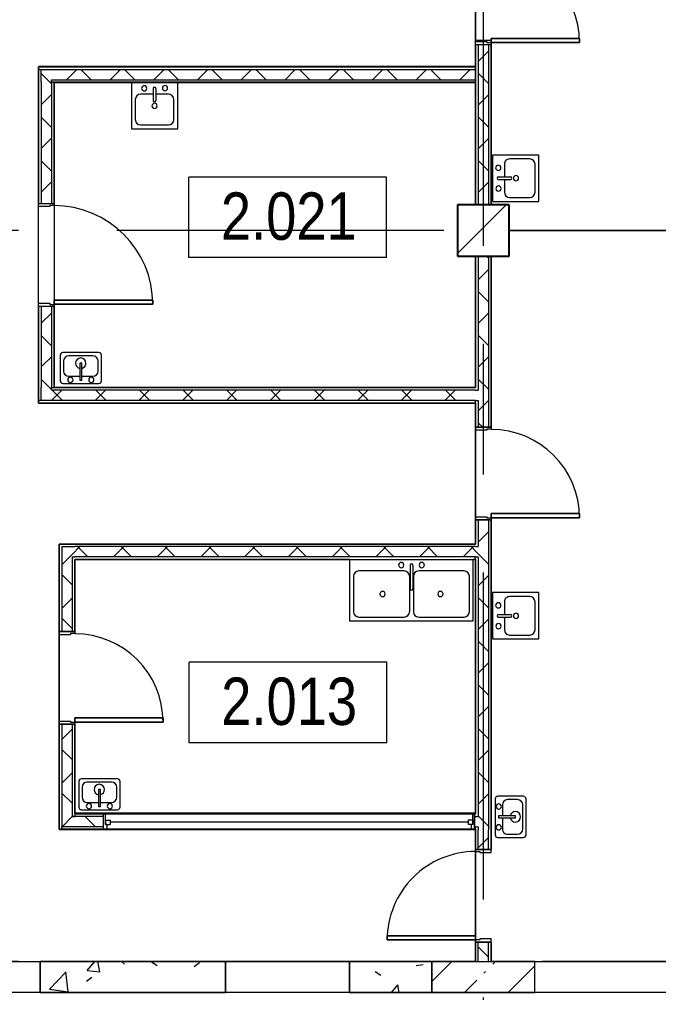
# Model space of a CAD drawing. Header units: millimetres. Extents: x 48966 to 155647, y -43515 to 30475.
# Drawn here: x 118431 to 124632, y -31683 to -22233 of the extents above; entities that cross this region are included whole.
import ezdxf

# ---------------------------------------------------------------- set-up
doc = ezdxf.new("R2010")
doc.units = ezdxf.units.MM
doc.linetypes.add('Осевые', pattern=[6350, 1270, -952.5, 3175, -952.5])
for name, color, linetype, lineweight in [('Двери', 7, 'Continuous', 9), ('Каркас_Импост', 7, 'Continuous', 9), ('Колонны', 7, 'Continuous', 9), ('Колонны-1', 7, 'Continuous', 25), ('Марки помещений', 7, 'Continuous', 9), ('Общие ребра', 7, 'Continuous', 9), ('Окна', 7, 'Continuous', 9), ('Оси-2', 7, 'Осевые', 9), ('Остекление', 7, 'Continuous', 9), ('Панель', 7, 'Continuous', 9), ('Перекрытия', 7, 'Continuous', 9), ('Стены', 7, 'Continuous', 9), ('Стены-1', 7, 'Continuous', 18), ('Штриховка разреза-2', 7, 'Continuous', 9)]:
    doc.layers.add(name, color=color, linetype=linetype, lineweight=lineweight)
doc.layers.add('Сантехнические приборы-1', color=7, linetype='Continuous', lineweight=9, true_color=0xaaaaaa)
doc.layers.add('Штриховка разреза-1', color=7, linetype='Continuous', lineweight=9, true_color=0x787878)
doc.styles.add('Arial Narrow_1', font='Arial Narrow.ttf', dxfattribs={"height": 460})
pattern_1 = [(45, (0, 0), (-212.132, 212.132), []), (135, (0, 0), (-212.132, -212.132), [])]

# ---------------------------------------------------------------- blocks, each defined once
blk = doc.blocks.new('Колонна 77 - Колонна 40-55-771160-План 2-го этажа на отм_ 0_000')
at = {"layer": 'Колонны'}
h = blk.add_hatch(dxfattribs=at)
h.set_pattern_fill('FP_4', color=256, style=0, pattern_type=2)
h.set_pattern_definition([(45, (0, 0), (-493.914, 493.914), []), (45, (493.9, 0), (-493.914, 493.914), [873.125, -174.625, 6.706, -167.919])])
h.paths.add_polyline_path([(122681.6, -24532.9), (123181.6, -24532.9), (123181.6, -24032.9), (122681.6, -24032.9), (122681.6, -24056.3)], flags=0)
at = {"layer": 'Колонны-1'}
for p, q in [((123181.6, -24032.9), (122681.6, -24032.9)), ((122681.6, -24032.9), (122681.6, -24532.9)), ((123181.6, -24532.9), (123181.6, -24032.9)), ((122681.6, -24532.9), (123181.6, -24532.9))]:
    blk.add_line(p, q, dxfattribs=at)
blk = doc.blocks.new('Дверь - Однопольная - ДВ10__21х10-6251286-План 2-го этажа на отм_ 0_000')
at = {"layer": 'Двери'}
for p, q in [((-479, -75), (-439, -75)), ((-479, -1033), (-479, -75)), ((-439, -75), (-439, -1033)), ((-439, -1033), (-479, -1033))]:
    blk.add_line(p, q, dxfattribs=at)
blk.add_arc((-479, -75), 958, 270, 0, dxfattribs=at)
at = {"layer": 'Каркас_Импост'}
for p, q in [((-500, 75), (-470, 75)), ((-500, -75), (-500, 75)), ((-470, 75), (-470, -35)), ((470, 75), (500, 75)), ((470, -35), (470, 75)), ((500, 75), (500, -75)), ((-480, -75), (-500, -75)), ((-480, -35), (-480, -75)), ((-470, -35), (-480, -35)), ((480, -35), (470, -35)), ((480, -75), (480, -35)), ((500, -75), (480, -75))]:
    blk.add_line(p, q, dxfattribs=at)
at = {"layer": 'Панель'}
for p, q in [((-439, -75), (-479, -75)), ((-479, -75), (-479, -1033)), ((-439, -1033), (-439, -75)), ((-479, -1033), (-439, -1033))]:
    blk.add_line(p, q, dxfattribs=at)
blk = doc.blocks.new('Дверь - Однопольная - ДВ10__21х9-6240642-План 2-го этажа на отм_ 0_000')
at = {"layer": 'Двери'}
for p, q in [((-429, -75), (-389, -75)), ((-429, -933), (-429, -75)), ((-389, -75), (-389, -933)), ((-389, -933), (-429, -933))]:
    blk.add_line(p, q, dxfattribs=at)
blk.add_arc((-429, -75), 858, 270, 0, dxfattribs=at)
at = {"layer": 'Каркас_Импост'}
for p, q in [((-450, 75), (-420, 75)), ((-450, -75), (-450, 75)), ((-420, 75), (-420, -35)), ((420, 75), (450, 75)), ((420, -35), (420, 75)), ((450, 75), (450, -75)), ((-430, -75), (-450, -75)), ((-430, -35), (-430, -75)), ((-420, -35), (-430, -35)), ((430, -35), (420, -35)), ((430, -75), (430, -35)), ((450, -75), (430, -75))]:
    blk.add_line(p, q, dxfattribs=at)
at = {"layer": 'Панель'}
for p, q in [((-389, -75), (-429, -75)), ((-429, -75), (-429, -933)), ((-389, -933), (-389, -75)), ((-429, -933), (-389, -933))]:
    blk.add_line(p, q, dxfattribs=at)
blk = doc.blocks.new('Дверь - Однопольная - ДВ10_21х9-6504365-План 2-го этажа на отм_ 0_000')
at = {"layer": 'Двери'}
for p, q in [((-429, -75), (-389, -75)), ((-429, -933), (-429, -75)), ((-389, -75), (-389, -933)), ((-389, -933), (-429, -933))]:
    blk.add_line(p, q, dxfattribs=at)
blk.add_arc((-429, -75), 858, 270, 0, dxfattribs=at)
at = {"layer": 'Каркас_Импост'}
for p, q in [((-450, 75), (-420, 75)), ((-450, -75), (-450, 75)), ((-420, 75), (-420, -35)), ((420, 75), (450, 75)), ((420, -35), (420, 75)), ((450, 75), (450, -75)), ((-430, -75), (-450, -75)), ((-430, -35), (-430, -75)), ((-420, -35), (-430, -35)), ((430, -35), (420, -35)), ((430, -75), (430, -35)), ((450, -75), (430, -75))]:
    blk.add_line(p, q, dxfattribs=at)
at = {"layer": 'Панель'}
for p, q in [((-389, -75), (-429, -75)), ((-429, -75), (-429, -933)), ((-389, -933), (-389, -75)), ((-429, -933), (-389, -933))]:
    blk.add_line(p, q, dxfattribs=at)
blk = doc.blocks.new('Дверь - Однопольная - ДВ10_21х9-6240616-План 2-го этажа на отм_ 0_000')
at = {"layer": 'Двери'}
for p, q in [((-389, 933), (-429, 933)), ((-429, 933), (-429, 75)), ((-389, 75), (-389, 933)), ((-429, 75), (-389, 75))]:
    blk.add_line(p, q, dxfattribs=at)
blk.add_arc((-429, 75), 858, 360, 90, dxfattribs=at)
at = {"layer": 'Каркас_Импост'}
for p, q in [((-430, 75), (-450, 75)), ((-450, 75), (-450, -75)), ((-430, 35), (-430, 75)), ((-420, 35), (-430, 35)), ((-420, -75), (-420, 35)), ((430, 35), (420, 35)), ((420, 35), (420, -75)), ((450, 75), (430, 75)), ((430, 75), (430, 35)), ((450, -75), (450, 75)), ((-450, -75), (-420, -75)), ((420, -75), (450, -75))]:
    blk.add_line(p, q, dxfattribs=at)
at = {"layer": 'Панель'}
for p, q in [((-429, 933), (-389, 933)), ((-429, 75), (-429, 933)), ((-389, 933), (-389, 75)), ((-389, 75), (-429, 75))]:
    blk.add_line(p, q, dxfattribs=at)
blk = doc.blocks.new('Кухонная мойка-Островок - 450 x 450 мм-4968301-План 2-го этажа на отм_ 0_000')
at = {"layer": 'Сантехнические приборы-1'}
for p, q in [((240.7, 227.3), (-209.3, 227.3)), ((-209.3, 227.3), (-209.3, -222.7)), ((240.7, -222.7), (240.7, 227.3)), ((3, 113), (-120.4, 113)), ((3, 170.2), (3, 53.1)), ((28.4, 170.2), (28.4, 53.1)), ((151.8, 113), (28.4, 113)), ((-171.2, 62.2), (-171.2, -133.8)), ((202.6, -133.8), (202.6, 62.2)), ((-120.4, -184.6), (151.8, -184.6)), ((-209.3, -222.7), (240.7, -222.7))]:
    blk.add_line(p, q, dxfattribs=at)
for centre, radius, start, end in [((-84.3, 170.2), 25.4, 360, 180), ((117.3, 172.3), 25.4, 360, 180), ((-120.4, 62.2), 50.8, 90, 180), ((-84.3, 170.2), 25.4, 180, 0), ((15.7, 170.2), 12.7, 360, 180), ((117.3, 172.3), 25.4, 180, 0), ((151.8, 62.2), 50.8, 360, 90), ((15.7, 0), 25.4, 360, 180), ((15.7, 0), 25.4, 180, 0), ((15.7, 53.1), 12.7, 180, 0), ((-120.4, -133.8), 50.8, 180, 270), ((151.8, -133.8), 50.8, 270, 0)]:
    blk.add_arc(centre, radius, start, end, dxfattribs=at)
blk = doc.blocks.new('Раковина-Одиночная-2D_400х300 - 400 x 300 мм-5160171-План 2-го этажа на отм_ 0_000')
at = {"layer": 'Сантехнические приборы-1'}
for p, q in [((131.7, 389.6), (131.7, 140.4)), ((131.7, 389.6), (131.7, 140.4)), ((506.3, 415), (157.1, 415)), ((506.3, 415), (157.1, 415)), ((449.1, 383.3), (214.2, 383.3)), ((531.7, 140.4), (531.7, 389.6)), ((531.7, 140.4), (531.7, 389.6)), ((163.4, 332.5), (163.4, 235.7)), ((341.2, 311.4), (322.2, 311.4)), ((322.2, 311.4), (322.2, 146.8)), ((341.2, 146.8), (341.2, 311.4)), ((499.9, 235.7), (499.9, 332.5)), ((157.1, 115), (506.3, 115)), ((157.1, 115), (506.3, 115)), ((214.2, 184.9), (322.2, 184.9)), ((322.2, 146.8), (341.2, 146.8)), ((341.2, 184.9), (449.1, 184.9)), ((231.8, 75), (591.8, 75))]:
    blk.add_line(p, q, dxfattribs=at)
for centre, radius, start, end in [((157.1, 389.6), 25.4, 90, 180), ((157.1, 389.6), 25.4, 90, 180), ((214.2, 332.5), 50.8, 90, 180), ((449.1, 332.5), 50.8, 360, 90), ((506.3, 389.6), 25.4, 360, 90), ((506.3, 389.6), 25.4, 360, 90), ((330.5, 311.4), 50.8, 360, 180), ((330.5, 311.4), 50.8, 180, 260.54555), ((330.5, 311.4), 50.8, 282.16552, 0), ((214.2, 235.7), 50.8, 180, 270), ((449.1, 235.7), 50.8, 270, 0), ((157.1, 140.4), 25.4, 180, 270), ((157.1, 140.4), 25.4, 180, 270), ((230.1, 150), 25.4, 360, 180), ((230.1, 150), 25.4, 180, 0), ((433.3, 150), 25.4, 360, 180), ((433.3, 150), 25.4, 180, 360), ((506.3, 140.4), 25.4, 270, 360), ((506.3, 140.4), 25.4, 270, 0)]:
    blk.add_arc(centre, radius, start, end, dxfattribs=at)
blk = doc.blocks.new('Кухонная мойка-Двойная - 1200 x 600 мм 2-V18-План 2-го этажа на отм_ 0_000')
at = {"layer": 'Сантехнические приборы-1'}
for p, q in [((-584.3, 299.2), (-584.3, -297.7)), ((615.7, -297.7), (615.7, 299.2)), ((3, 245.2), (3, 15)), ((28.4, 245.2), (28.4, 15)), ((-546.2, 137.2), (-546.2, -208.8)), ((-54.2, 188), (-495.4, 188)), ((-3.4, 137.2), (-3.4, -208.8)), ((34.7, 137.2), (34.7, -208.8)), ((526.8, 188), (85.5, 188)), ((577.6, -208.8), (577.6, 137.2)), ((-495.4, -259.6), (-54.2, -259.6)), ((85.5, -259.6), (526.8, -259.6)), ((-584.3, -297.7), (615.7, -297.7))]:
    blk.add_line(p, q, dxfattribs=at)
for centre, radius, start, end in [((-84.3, 245.2), 25.4, 360, 180), ((-84.3, 245.2), 25.4, 180, 360), ((15.7, 245.2), 12.7, 360, 180), ((115.7, 245.2), 25.4, 360, 180), ((115.7, 245.2), 25.4, 180, 0), ((-495.4, 137.2), 50.8, 90, 180), ((-54.2, 137.2), 50.8, 360, 90), ((85.5, 137.2), 50.8, 90, 180), ((526.8, 137.2), 50.8, 360, 90), ((15.7, 15), 12.7, 180, 0), ((-265.3, -35.8), 25.4, 0, 180), ((-265.3, -35.8), 25.4, 180, 360), ((296.6, -35.8), 25.4, 0, 180), ((296.6, -35.8), 25.4, 180, 360), ((-495.4, -208.8), 50.8, 180, 270), ((-54.2, -208.8), 50.8, 270, 0), ((85.5, -208.8), 50.8, 180, 270), ((526.8, -208.8), 50.8, 270, 0)]:
    blk.add_arc(centre, radius, start, end, dxfattribs=at)
blk = doc.blocks.new('Фрамуга - 3600 x 1000 мм-6819923-План 2-го этажа на отм_ 0_000')
at = {"layer": 'Каркас_Импост'}
for p, q in [((-1806.35, 75), (-1838.1, 75)), ((-1819.05, 29.45), (-1774.6, 29.45)), ((-1819.05, -15), (-1819.05, 29.45)), ((-1819.05, 29.45), (-1806.35, 29.45)), ((-1819.05, 29.45), (-1819.05, -75)), ((-1806.35, 75), (-1806.35, 29.45)), ((-1774.6, -15), (-1774.6, 29.45)), ((1698.4, -15), (1698.4, 29.45)), ((1742.85, 29.45), (1698.4, 29.45)), ((1730.15, 75), (1761.9, 75)), ((1730.15, 29.45), (1730.15, 75)), ((1730.15, 29.45), (1742.85, 29.45)), ((1742.85, -15), (1742.85, 29.45)), ((1742.85, 29.45), (1742.85, -75)), ((-1838.1, -75), (-1819.05, -75)), ((-1819.05, -15), (-1774.6, -15)), ((1742.85, -15), (1698.4, -15)), ((1761.9, -75), (1742.85, -75))]:
    blk.add_line(p, q, dxfattribs=at)
at = {"layer": 'Остекление'}
blk.add_line((-1774.6, 7.225), (1698.4, 7.225), dxfattribs=at)
blk = doc.blocks.new('Марка помещения_Р - Марка помещения-4575829-План 2-го этажа на отм_ 0_000')
at = {"layer": 'Марки помещений'}
for p, q in [((-4.79375, -1.95625), (-4.79375, 1.95625)), ((4.79375, 1.95625), (-4.79375, 1.95625)), ((4.79375, -1.95625), (4.79375, 1.95625)), ((4.79375, -1.95625), (-4.79375, -1.95625))]:
    blk.add_line(p, q, dxfattribs=at)

msp = doc.modelspace()

# ---------------------------------------------------------------- hatches: boundary and pattern name
at = {"layer": 'Штриховка разреза-1'}
msp.add_hatch(color=256, dxfattribs=at).paths.add_polyline_path([(122854.6, -29947.9), (122854.6, -29945.9), (122147.8, -29947.9)], flags=0)
at = {"layer": 'Штриховка разреза-2'}
h = msp.add_hatch(dxfattribs=at)
h.set_pattern_fill('FP_3', color=256, style=0, pattern_type=2)
h.set_pattern_definition(pattern_1)
h.paths.add_polyline_path([(122981.6, -24032.9), (122981.6, -22477.9), (122881.6, -22477.9), (122881.6, -24032.9)], flags=0)
h.paths.add_polyline_path([(122881.6, -21577.9), (122981.6, -21577.9), (122981.6, -18672.9), (122881.6, -18672.9), (122881.6, -21448.7)], flags=0)
h = msp.add_hatch(dxfattribs=at)
h.set_pattern_fill('FP_3', color=256, style=0, pattern_type=2)
h.set_pattern_definition(pattern_1)
h.paths.add_polyline_path([(122147.8, -22817.9), (122856.6, -22817.9), (122856.6, -22717.9), (118641.6, -22717.9), (118641.6, -22817.9), (118852.3, -22817.9)], flags=0)
h = msp.add_hatch(dxfattribs=at)
h.set_pattern_fill('FP_3', color=256, style=0, pattern_type=2)
h.set_pattern_definition(pattern_1)
h.paths.add_polyline_path([(118741.6, -25832.9), (118741.6, -25622.9), (118641.6, -25622.9), (118641.6, -25832.9)], flags=0)
h.paths.add_polyline_path([(118641.6, -24019.8), (118741.6, -24019.8), (118741.6, -22817.9), (118641.6, -22817.9), (118641.6, -22842.9)], flags=0)
h = msp.add_hatch(dxfattribs=at)
h.set_pattern_fill('FP_3', color=256, style=0, pattern_type=2)
h.set_pattern_definition(pattern_1)
h.paths.add_polyline_path([(122971.6, -30102.9), (122981.6, -30102.9), (122981.6, -27092.9), (122881.6, -27092.9), (122881.6, -30102.9)], flags=0)
h.paths.add_polyline_path([(122881.6, -26192.9), (122981.6, -26192.9), (122981.6, -24532.9), (122881.6, -24532.9), (122881.6, -25932.9)], flags=0)
h = msp.add_hatch(dxfattribs=at)
h.set_pattern_fill('FP_3', color=256, style=0, pattern_type=2)
h.set_pattern_definition(pattern_1)
h.paths.add_polyline_path([(118641.6, -25622.9), (118741.6, -25622.9), (118741.6, -25019.8), (118641.6, -25019.8), (118641.6, -25215.3)], flags=0)
h = msp.add_hatch(dxfattribs=at)
h.set_pattern_fill('FP_3', color=256, style=0, pattern_type=2)
h.set_pattern_definition(pattern_1)
h.paths.add_polyline_path([(122147.8, -25932.9), (122881.6, -25932.9), (122881.6, -25832.9), (118641.6, -25832.9), (118641.6, -25932.9), (118852.3, -25932.9)], flags=0)
h = msp.add_hatch(dxfattribs=at)
h.set_pattern_fill('FP_3', color=256, style=0, pattern_type=2)
h.set_pattern_definition(pattern_1)
h.paths.add_polyline_path([(118852.3, -30072.9), (118941.6, -30072.9), (118941.6, -29077.9), (118841.6, -29077.9), (118841.6, -30072.9)], flags=0)
h.paths.add_polyline_path([(118941.6, -28177.9), (118941.6, -27352.9), (118841.6, -27352.9), (118841.6, -28177.9), (118852.3, -28177.9)], flags=0)
h = msp.add_hatch(dxfattribs=at)
h.set_pattern_fill('FP_3', color=256, style=0, pattern_type=2)
h.set_pattern_definition(pattern_1)
h.paths.add_polyline_path([(122856.6, -27452.9), (122881.6, -27452.9), (122881.6, -27352.9), (118941.6, -27352.9), (118941.6, -27452.9), (122147.8, -27452.9)], flags=0)
h = msp.add_hatch(dxfattribs=at)
h.set_pattern_fill('FP_3', color=256, style=0, pattern_type=2)
h.set_pattern_definition(pattern_1)
h.paths.add_polyline_path([(122856.6, -30072.9), (122881.6, -30072.9), (122881.6, -29972.9), (122847.6, -29972.9), (122847.6, -30072.9)], flags=0)
h.paths.add_polyline_path([(119247.6, -30072.9), (119247.6, -29972.9), (118941.6, -29972.9), (118941.6, -30072.9), (118966.6, -30072.9)], flags=0)
h = msp.add_hatch(dxfattribs=at)
h.set_pattern_fill('FP_3', color=256, style=0, pattern_type=2)
h.set_pattern_definition(pattern_1)
h.paths.add_polyline_path([(122881.6, -31382.9), (122981.6, -31382.9), (122981.6, -31192.9), (122881.6, -31192.9)], flags=0)
h.paths.add_polyline_path([(122981.6, -30292.9), (122981.6, -30102.9), (122881.6, -30102.9), (122881.6, -30292.9), (122971.6, -30292.9)], flags=0)
h = msp.add_hatch(dxfattribs=at)
h.set_pattern_fill('FP_34', color=256, style=0, pattern_type=2)
h.set_pattern_definition([(50, (0, 0), (1457.472, -127.512), [152.4, -1676.4]), (355, (0, 0), (-281.942, 1528.454), [121.92, -1341.12]), (100.451, (121.5, -10.6), (1175.541, 1400.933), [129.52, -1424.721]), (46.184, (0, 406.4), (2168.632, -336.342), [228.6, -2514.6]), (96.636, (180.7, 378.4), (1899.22, 1979.42), [194.28, -2137.08]), (351.184, (0, 406.4), (1899.24, 1979.402), [182.88, -2011.68]), (21, (203.2, 304.8), (1212.915, -818.121), [152.4, -1676.4]), (326, (203.2, 304.8), (494.417, 1473.504), [121.92, -1341.12]), (71.451, (304.3, 236.6), (1707.337, 655.37), [129.52, -1424.721]), (37.5, (0, 0), (24.7094, 676.4402), [67.056, -1257.808, 67.056, -1294.384, -1346.2]), (37.5, (0, 0), (24.7094, 676.4402), [-2686.304, 67.056, -1279.144]), (7.5, (0, 0), (534.5577, 801.4443), [67.056, -709.168, 67.056, -1227.328, -513.08]), (7.5, (0, 0), (534.5577, 801.4443), [-2070.608, 67.056, -446.024]), (327.5, (-453.14, 0), (1084.7275, -45.8312), [67.056, -440.944, 67.056, -1517.904, -2103.12]), (327.5, (-453.14, 0), (1084.7275, -45.8312), [-2092.96, 67.056, -2036.064]), (317.5, (-656.3, 0), (1185.035, 203.4135), [67.056, -593.344, 67.056, -985.52, -1493.52]), (317.5, (-656.3, 0), (1185.035, 203.4135), [-1712.976, 67.056, -1426.464])])
h.paths.add_polyline_path([(122147.8, -31682.9), (122431.6, -31682.9), (122431.6, -31382.9), (121631.6, -31382.9), (121631.6, -31682.9)], flags=0)
h.paths.add_polyline_path([(110771.6, -31682.9), (111431.6, -31682.9), (111431.6, -31382.9), (110771.6, -31382.9)], flags=0)
h.paths.add_polyline_path([(114431.6, -31682.9), (114431.6, -31382.9), (112624.1, -31382.9), (112624.1, -31682.9)], flags=0)
h.paths.add_polyline_path([(118852.3, -31682.9), (120431.6, -31682.9), (120431.6, -31382.9), (118631.6, -31382.9), (118631.6, -31682.9)], flags=0)
h.paths.add_polyline_path([(115631.6, -31682.9), (116431.6, -31682.9), (116431.6, -31382.9), (115631.6, -31382.9)], flags=0)
h = msp.add_hatch(dxfattribs=at)
h.set_pattern_fill('FP_1', color=256, style=0, pattern_type=2)
h.set_pattern_definition([(45, (0, 0), (-424.264, 424.264), [600, -100, 20, -100]), (45, (0, 424), (-424.264, 424.264), [])])
h.paths.add_polyline_path([(122431.6, -31682.9), (123431.6, -31682.9), (123431.6, -31382.9), (122431.6, -31382.9)], flags=0)

# ---------------------------------------------------------------- linework, layer by layer
at = {"layer": 'Общие ребра'}
for p, q in [((122856.6, -22477.9), (122856.6, -22690.9)), ((122881.6, -22477.9), (122881.6, -24032.9)), ((122981.6, -22477.9), (122981.6, -24032.9)), ((123006.6, -24032.9), (123006.6, -22477.9)), ((118616.6, -22717.9), (118641.6, -22717.9)), ((118616.6, -22717.9), (118616.6, -22842.9)), ((118616.6, -22717.9), (118641.6, -22717.9)), ((118641.6, -22817.9), (118641.6, -22717.9)), ((118641.6, -22717.9), (122856.6, -22717.9)), ((118641.6, -22842.9), (118641.6, -22817.9)), ((118641.6, -22842.9), (118641.6, -24019.8)), ((118741.6, -22842.9), (118741.6, -22817.9)), ((118741.6, -22817.9), (122856.6, -22817.9)), ((118766.6, -22842.9), (118741.6, -22842.9)), ((118741.6, -22842.9), (118741.6, -24019.8)), ((118741.6, -22842.9), (118766.6, -22842.9)), ((118766.6, -24019.8), (118766.6, -22842.9)), ((122881.6, -24532.9), (122881.6, -25832.9)), ((122981.6, -24532.9), (122981.6, -26192.9)), ((123006.6, -26192.9), (123006.6, -24532.9)), ((118616.6, -25019.8), (118616.6, -25622.9)), ((118641.6, -25019.8), (118641.6, -25622.9)), ((118741.6, -25019.8), (118741.6, -25622.9)), ((118766.6, -25622.9), (118766.6, -25019.8)), ((118641.6, -25622.9), (118641.6, -25807.9)), ((118741.6, -25622.9), (118741.6, -25807.9)), ((118766.6, -25807.9), (118766.6, -25622.9)), ((118641.6, -25832.9), (118641.6, -25807.9)), ((118641.6, -25932.9), (118641.6, -25832.9)), ((118741.6, -25807.9), (118766.6, -25807.9)), ((118741.6, -25832.9), (118741.6, -25807.9)), ((122856.6, -25832.9), (118741.6, -25832.9)), ((122856.6, -25832.9), (122881.6, -25832.9)), ((118641.6, -25932.9), (118616.6, -25932.9)), ((118641.6, -25932.9), (118616.6, -25932.9)), ((122856.6, -25932.9), (118641.6, -25932.9)), ((122856.6, -25957.9), (122856.6, -25932.9)), ((122856.6, -25932.9), (122881.6, -25932.9)), ((122856.6, -25957.9), (122856.6, -26192.9)), ((122881.6, -25932.9), (122881.6, -26192.9)), ((122856.6, -27092.9), (122856.6, -27325.9)), ((122881.6, -27092.9), (122881.6, -27352.9)), ((122981.6, -27092.9), (122981.6, -30102.9)), ((123006.6, -30102.9), (123006.6, -27092.9)), ((118816.6, -27327.9), (118816.6, -28177.9)), ((118841.6, -27352.9), (118841.6, -28177.9)), ((118841.6, -27352.9), (118941.6, -27352.9)), ((118941.6, -27352.9), (118966.6, -27352.9)), ((122856.6, -27352.9), (118966.6, -27352.9)), ((122856.6, -27352.9), (122881.6, -27352.9)), ((118941.6, -27452.9), (118941.6, -28177.9)), ((118941.6, -27452.9), (118966.6, -27452.9)), ((122856.6, -27452.9), (118966.6, -27452.9)), ((118966.6, -28177.9), (118966.6, -27477.9)), ((122856.6, -27477.9), (122856.6, -27452.9)), ((122856.6, -27452.9), (122881.6, -27452.9)), ((122881.6, -27452.9), (122881.6, -29972.9)), ((118816.6, -29077.9), (118816.6, -30097.9)), ((118841.6, -29077.9), (118841.6, -30072.9)), ((118941.6, -29077.9), (118941.6, -29972.9)), ((118966.6, -29947.9), (118966.6, -29077.9)), ((118968.6, -29945.9), (118966.6, -29945.9)), ((118966.6, -29945.9), (118966.6, -29947.9)), ((118966.6, -29947.9), (118966.6, -29972.9)), ((118966.6, -29947.9), (118968.6, -29947.9)), ((118973.6, -29945.9), (118968.6, -29945.9)), ((122854.6, -29945.9), (118973.6, -29945.9)), ((122856.6, -29945.9), (122854.6, -29945.9)), ((118941.6, -29972.9), (118966.6, -29972.9)), ((118966.6, -29972.9), (118941.6, -29972.9)), ((119247.6, -29972.9), (118966.6, -29972.9)), ((122856.6, -29972.9), (122847.6, -29972.9)), ((122856.6, -29972.9), (122881.6, -29972.9)), ((118841.6, -30072.9), (118841.6, -30097.9)), ((118941.6, -30072.9), (118841.6, -30072.9)), ((118841.6, -30097.9), (118841.6, -30072.9)), ((118966.6, -30072.9), (118941.6, -30072.9)), ((119247.6, -30072.9), (118966.6, -30072.9)), ((122856.6, -30072.9), (122847.6, -30072.9)), ((122856.6, -30097.9), (122856.6, -30072.9)), ((122856.6, -30072.9), (122881.6, -30072.9)), ((122856.6, -30102.9), (122856.6, -30292.9)), ((122881.6, -30072.9), (122881.6, -30102.9)), ((122881.6, -30292.9), (122881.6, -30102.9)), ((122981.6, -30292.9), (122981.6, -30102.9)), ((123006.6, -30292.9), (123006.6, -30102.9)), ((122856.6, -31192.9), (122856.6, -31380.9)), ((122881.6, -31382.9), (122881.6, -31192.9)), ((122981.6, -31382.9), (122981.6, -31192.9)), ((123006.6, -31380.9), (123006.6, -31192.9)), ((122431.6, -31382.9), (122431.6, -31682.9)), ((122431.6, -31682.9), (122431.6, -31382.9)), ((122856.6, -31382.9), (122881.6, -31382.9)), ((122881.6, -31382.9), (122981.6, -31382.9)), ((122981.6, -31382.9), (123006.6, -31382.9))]:
    msp.add_line(p, q, dxfattribs=at)
at = {"layer": 'Оси-2'}
for p, q in [((122931.6, 25417.1), (122931.6, -41737.8)), ((150171.6, -24282.9), (50565.6, -24282.9)), ((150171.6, -31382.9), (50565.6, -31382.9))]:
    msp.add_line(p, q, dxfattribs=at)
at = {"layer": 'Перекрытия'}
for p, q in [((122856.6, -22692.9), (122856.6, -21492.9)), ((122856.6, -21532.9), (122856.6, -22432.9)), ((122856.6, -22432.9), (123006.6, -22432.9)), ((123006.6, -22432.9), (123006.6, -24032.9)), ((118616.6, -25957.9), (118616.6, -22692.9)), ((118616.6, -22692.9), (122856.6, -22692.9)), ((118766.6, -22842.9), (118766.6, -25807.9)), ((122856.6, -22842.9), (118766.6, -22842.9)), ((122856.6, -24032.9), (122856.6, -22842.9)), ((122681.6, -24532.9), (122681.6, -24032.9)), ((122681.6, -24032.9), (122856.6, -24032.9)), ((123006.6, -24032.9), (123181.6, -24032.9)), ((123181.6, -24032.9), (123181.6, -24282.9)), ((123181.6, -24282.9), (128681.6, -24282.9)), ((128681.6, -24282.9), (123181.6, -24282.9)), ((123181.6, -24282.9), (123181.6, -24532.9)), ((122856.6, -24532.9), (122681.6, -24532.9)), ((122856.6, -25807.9), (122856.6, -24532.9)), ((123181.6, -24532.9), (123006.6, -24532.9)), ((123006.6, -24532.9), (123006.6, -26192.9)), ((118766.6, -25807.9), (122856.6, -25807.9)), ((122856.6, -25957.9), (118616.6, -25957.9)), ((122856.6, -27327.9), (122856.6, -25957.9)), ((123006.6, -26192.9), (122856.6, -26192.9)), ((122856.6, -26192.9), (122856.6, -27092.9)), ((122856.6, -27092.9), (123006.6, -27092.9)), ((123006.6, -27092.9), (123006.6, -30102.9)), ((118816.6, -30097.9), (118816.6, -27327.9)), ((118816.6, -27327.9), (122856.6, -27327.9)), ((121634.7, -27477.9), (118966.6, -27477.9)), ((118966.6, -27477.9), (118966.6, -28177.9)), ((122856.6, -27477.9), (122834.7, -27477.9)), ((122856.6, -29947.9), (122856.6, -27477.9)), ((118966.6, -28177.9), (118816.6, -28177.9)), ((118816.6, -28177.9), (118816.6, -29077.9)), ((118816.6, -29077.9), (118966.6, -29077.9)), ((118966.6, -29077.9), (118966.6, -29947.9)), ((118966.6, -29947.9), (122856.6, -29947.9)), ((122856.6, -30097.9), (118816.6, -30097.9)), ((122856.6, -31382.9), (122856.6, -30097.9)), ((123006.6, -30102.9), (123006.6, -30292.9)), ((123006.6, -30292.9), (122856.6, -30292.9)), ((122856.6, -30292.9), (122856.6, -31192.9)), ((122856.6, -31192.9), (123006.6, -31192.9)), ((123006.6, -31192.9), (123006.6, -31382.9)), ((117446.6, -31382.9), (122856.6, -31382.9)), ((123006.6, -31382.9), (139181.6, -31382.9)), ((136031.6, -31682.9), (104831.6, -31682.9))]:
    msp.add_line(p, q, dxfattribs=at)
at = {"layer": 'Стены'}
for p, q in [((119247.6, -30097.9), (119247.6, -29947.9)), ((119247.6, -29947.9), (121466.6, -29947.9)), ((121466.6, -29947.9), (122366.6, -29947.9)), ((122366.6, -29947.9), (122847.6, -29947.9)), ((122847.6, -30097.9), (122847.6, -29947.9)), ((121466.6, -30097.9), (119247.6, -30097.9)), ((122366.6, -30097.9), (121466.6, -30097.9)), ((122847.6, -30097.9), (122366.6, -30097.9)), ((117371.6, -31382.9), (118631.6, -31382.9)), ((118631.6, -31682.9), (118631.6, -31382.9)), ((120431.6, -31382.9), (121631.6, -31382.9)), ((120431.6, -31382.9), (120431.6, -31682.9)), ((121631.6, -31682.9), (121631.6, -31382.9)), ((123431.6, -31380.9), (123431.6, -31382.9)), ((123431.6, -31380.9), (124631.6, -31380.9)), ((123431.6, -31682.9), (123431.6, -31382.9)), ((118631.6, -31682.9), (117371.6, -31682.9)), ((121631.6, -31682.9), (120431.6, -31682.9)), ((124631.6, -31682.9), (123431.6, -31682.9))]:
    msp.add_line(p, q, dxfattribs=at)
at = {"layer": 'Стены-1'}
for p, q in [((123006.6, -22477.9), (122856.6, -22477.9)), ((122854.6, -22690.9), (118616.6, -22690.9)), ((118616.6, -22692.9), (122856.6, -22692.9)), ((122856.6, -22692.9), (118616.6, -22692.9)), ((118616.6, -22692.9), (118616.6, -22717.9)), ((118616.6, -22717.9), (118616.6, -22842.9)), ((122856.6, -22690.9), (122856.6, -24032.9)), ((122856.6, -22692.9), (122856.6, -22690.9)), ((122856.6, -22842.9), (122856.6, -22692.9)), ((118616.6, -22842.9), (118616.6, -24019.8)), ((118766.6, -22842.9), (122856.6, -22842.9)), ((122854.6, -22842.9), (118768.6, -22842.9)), ((118768.6, -22844.9), (122854.6, -22844.9)), ((118616.6, -24019.8), (118766.6, -24019.8)), ((122856.6, -24032.9), (123006.6, -24032.9)), ((123006.6, -24532.9), (122856.6, -24532.9)), ((122856.6, -24532.9), (122856.6, -25807.9)), ((118766.6, -25019.8), (118616.6, -25019.8)), ((118616.6, -25622.9), (118616.6, -25807.9)), ((118616.6, -25807.9), (118616.6, -25932.9)), ((122856.6, -25807.9), (118766.6, -25807.9)), ((118616.6, -25932.9), (118616.6, -25957.9)), ((118616.6, -25957.9), (122856.6, -25957.9)), ((122856.6, -26192.9), (123006.6, -26192.9)), ((123006.6, -27092.9), (122856.6, -27092.9)), ((118841.6, -27327.9), (118816.6, -27327.9)), ((118966.6, -27327.9), (118841.6, -27327.9)), ((122856.6, -27327.9), (118966.6, -27327.9)), ((122856.6, -27325.9), (122856.6, -27327.9)), ((118966.6, -27477.9), (122856.6, -27477.9)), ((122856.6, -27477.9), (122856.6, -29947.9)), ((118816.6, -28177.9), (118966.6, -28177.9)), ((118966.6, -29077.9), (118816.6, -29077.9)), ((119247.6, -29947.9), (118966.6, -29947.9)), ((122849.6, -29940.9), (118973.6, -29940.9)), ((118973.6, -29947.9), (122856.6, -29947.9)), ((119247.6, -30097.9), (119247.6, -29947.9)), ((122856.6, -29947.9), (122847.6, -29947.9)), ((122847.6, -29947.9), (122847.6, -30097.9)), ((122856.6, -29947.9), (122856.6, -29940.9)), ((118814.6, -30097.9), (118814.6, -30099.9)), ((118814.6, -30099.9), (122854.6, -30099.9)), ((118816.6, -30097.9), (118841.6, -30097.9)), ((122854.6, -30097.9), (118816.6, -30097.9)), ((118841.6, -30097.9), (118966.6, -30097.9)), ((118966.6, -30097.9), (119247.6, -30097.9)), ((122847.6, -30097.9), (122856.6, -30097.9)), ((122856.6, -30097.9), (122856.6, -30102.9)), ((122856.6, -30292.9), (123006.6, -30292.9)), ((123006.6, -31192.9), (122856.6, -31192.9)), ((120431.6, -31382.9), (118631.6, -31382.9)), ((118631.6, -31382.9), (118631.6, -31682.9)), ((120431.6, -31682.9), (120431.6, -31382.9)), ((122431.6, -31382.9), (121631.6, -31382.9)), ((121631.6, -31382.9), (121631.6, -31682.9)), ((122856.6, -31382.9), (122431.6, -31382.9)), ((122856.6, -31380.9), (122856.6, -31382.9)), ((123006.6, -31382.9), (123006.6, -31380.9)), ((123006.6, -31380.9), (123006.6, -31382.9)), ((123431.6, -31382.9), (123006.6, -31382.9)), ((123006.6, -31382.9), (123431.6, -31382.9)), ((123431.6, -31380.9), (123008.6, -31380.9)), ((123431.6, -31382.9), (123431.6, -31380.9)), ((123431.6, -31682.9), (123431.6, -31382.9)), ((118631.6, -31682.9), (120431.6, -31682.9)), ((121631.6, -31682.9), (122431.6, -31682.9)), ((122431.6, -31682.9), (123431.6, -31682.9))]:
    msp.add_line(p, q, dxfattribs=at)

# ---------------------------------------------------------------- block references
at = {"layer": 'Двери'}
for name, p, rotation in [('Дверь - Однопольная - ДВ10__21х9-6240642-План 2-го этажа на отм_ 0_000', (122931.6, -22027.9), 89.9999999999999), ('Дверь - Однопольная - ДВ10__21х10-6251286-План 2-го этажа на отм_ 0_000', (118691.6, -24519.8), 89.9999999999999), ('Дверь - Однопольная - ДВ10__21х9-6240642-План 2-го этажа на отм_ 0_000', (122931.6, -26642.9), 89.9999999999999), ('Дверь - Однопольная - ДВ10_21х9-6504365-План 2-го этажа на отм_ 0_000', (118891.6, -28627.9), 89.9999999999999), ('Дверь - Однопольная - ДВ10_21х9-6240616-План 2-го этажа на отм_ 0_000', (122931.6, -30742.9), 90)]:
    msp.add_blockref(name, p, dxfattribs=dict(at, rotation=rotation))
at = {"layer": 'Колонны'}
msp.add_blockref('Колонна 77 - Колонна 40-55-771160-План 2-го этажа на отм_ 0_000', (0, 0), dxfattribs=at)
at = {"layer": 'Марки помещений', "xscale": 199.9999999999999, "yscale": 199.9999999999999, "zscale": 199.9999999999999}
for p in [(121032.8, -24155), (121036.3, -28866.5)]:
    msp.add_blockref('Марка помещения_Р - Марка помещения-4575829-План 2-го этажа на отм_ 0_000', p, dxfattribs=at)
at = {"layer": 'Окна', "rotation": 180}
msp.add_blockref('Фрамуга - 3600 x 1000 мм-6819923-План 2-го этажа на отм_ 0_000', (121009.5, -30022.9), dxfattribs=at)
at = {"layer": 'Сантехнические приборы-1'}
for name, p in [('Кухонная мойка-Островок - 450 x 450 мм-4968301-План 2-го этажа на отм_ 0_000', (119725.9, -23072.2)), ('Раковина-Одиночная-2D_400х300 - 400 x 300 мм-5160171-План 2-го этажа на отм_ 0_000', (118694.9, -25882.9)), ('Кухонная мойка-Двойная - 1200 x 600 мм 2-V18-План 2-го этажа на отм_ 0_000', (122219, -27777.1)), ('Раковина-Одиночная-2D_400х300 - 400 x 300 мм-5160171-План 2-го этажа на отм_ 0_000', (118874.9, -30022.9))]:
    msp.add_blockref(name, p, dxfattribs=at)
for name, p, rotation in [('Кухонная мойка-Островок - 450 x 450 мм-4968301-План 2-го этажа на отм_ 0_000', (123249, -23790.5), 89.9999999999999), ('Кухонная мойка-Островок - 450 x 450 мм-4968301-План 2-го этажа на отм_ 0_000', (123249, -28040.5), 89.9999999999999), ('Раковина-Одиночная-2D_400х300 - 400 x 300 мм-5160171-План 2-го этажа на отм_ 0_000', (122931.6, -29646.2), 269.9999999999999)]:
    msp.add_blockref(name, p, dxfattribs=dict(at, rotation=rotation))

# ---------------------------------------------------------------- texts
at = {"layer": 'Марки помещений', "char_height": 460, "width": 1587.341, "attachment_point": 1, "style": 'Arial Narrow_1'}
for s, insert in [('2.021', (120384.9, -23913.1)), ('2.013', (120388.4, -28624.7))]:
    msp.add_mtext(s, dxfattribs=dict(at, insert=insert))

doc.saveas('drawing.dxf')
